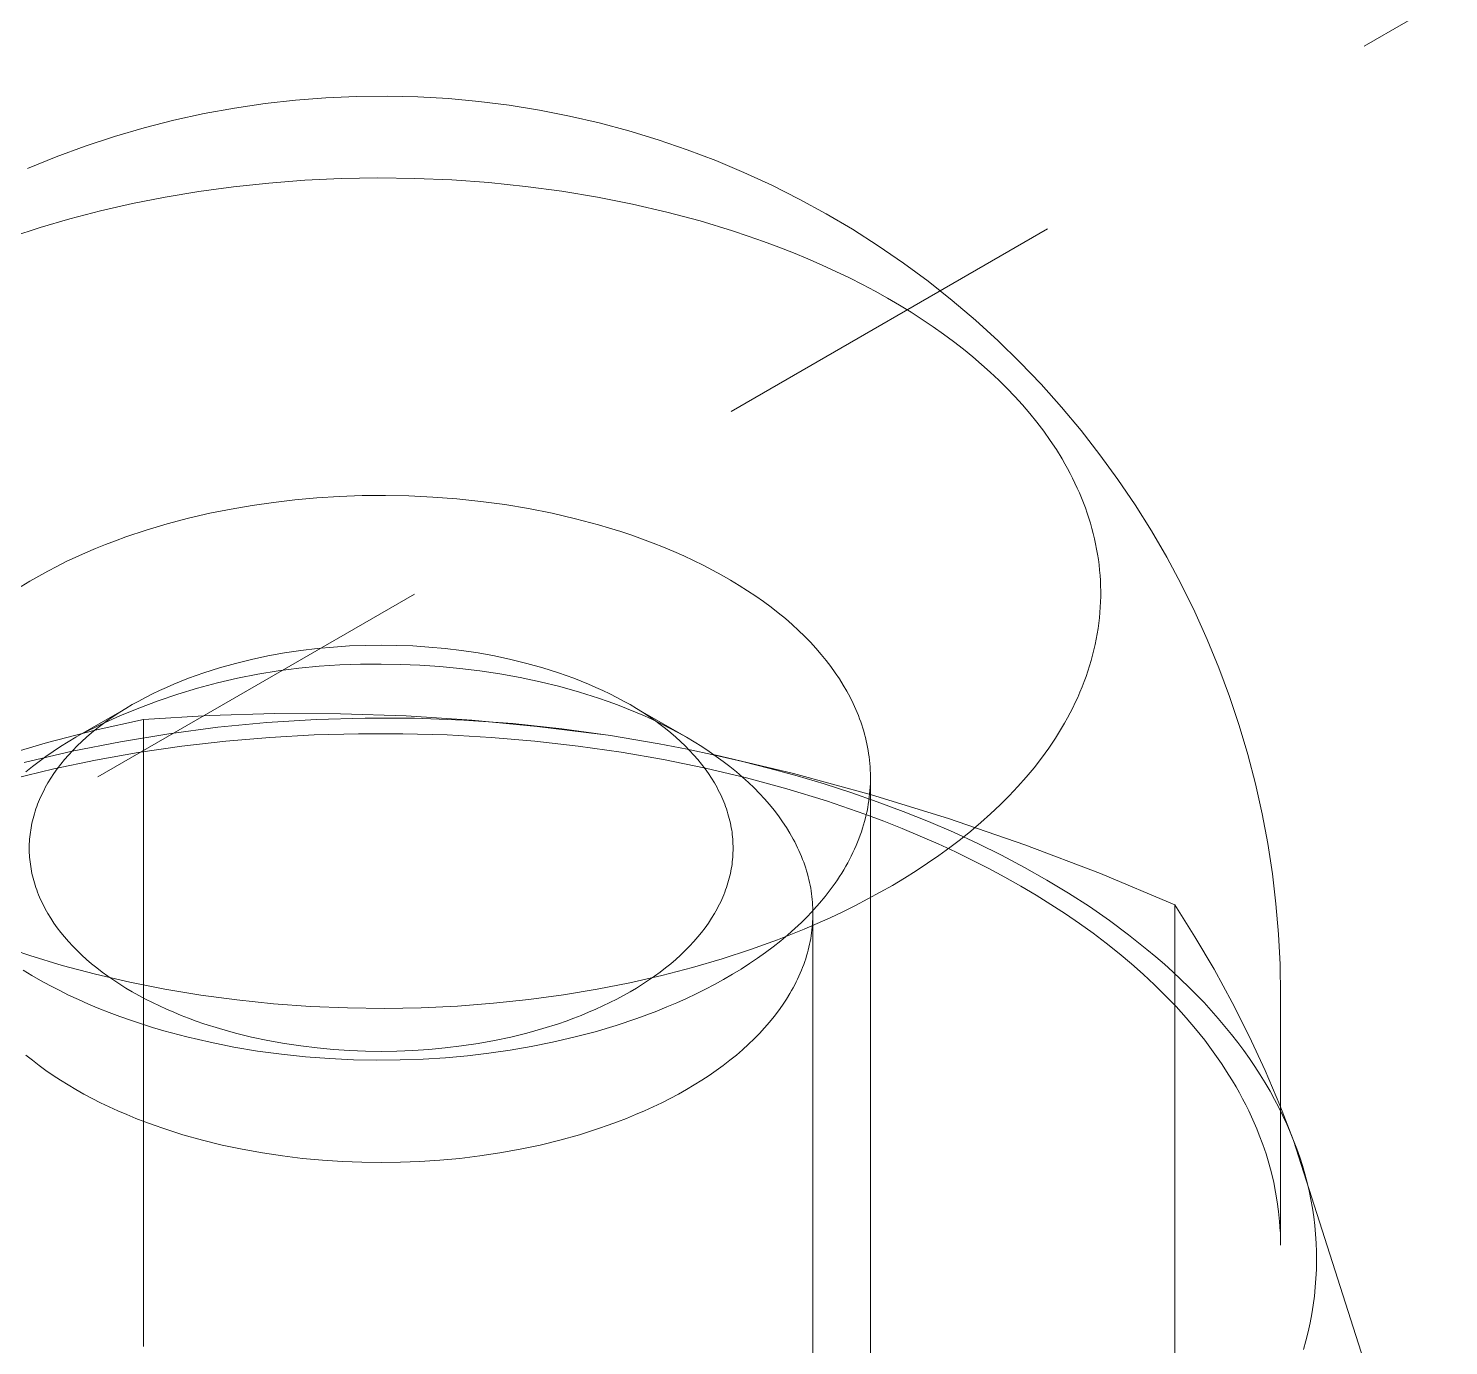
# Model space of a CAD drawing. Header units: inches. Extents: x -14 to 184, y -4 to 134.
# Drawn here: x 164.412 to 164.8005, y 58.4819 to 58.8424 of the extents above; entities that cross this region are included whole.
import ezdxf

# ---------------------------------------------------------------- set-up
doc = ezdxf.new("R2010")
doc.units = ezdxf.units.IN
doc.linetypes.add('HIDDEN', pattern=[1.905, 1.27, -0.635])
doc.layers.add('ZANO_R', color=7, linetype='Continuous', lineweight=0)
doc.layers.add('ZANO_R_przerywana', color=250, linetype='HIDDEN', lineweight=0)

msp = doc.modelspace()

# ---------------------------------------------------------------- linework, layer by layer
at = {"layer": 'ZANO_R'}
for p, q in [((164.50176, 58.82377), (164.51014, 58.82386)), ((164.51014, 58.82386), (164.51852, 58.82366)), ((164.46006, 58.81905), (164.46837, 58.82057)), ((164.46837, 58.82057), (164.47672, 58.8218)), ((164.47672, 58.8218), (164.48504, 58.82274)), ((164.48504, 58.82274), (164.4934, 58.8234)), ((164.4934, 58.8234), (164.50176, 58.82377)), ((164.51852, 58.82366), (164.52688, 58.82318)), ((164.52688, 58.82318), (164.53522, 58.82241)), ((164.53522, 58.82241), (164.54353, 58.82136)), ((164.54353, 58.82136), (164.5518, 58.82002)), ((164.5518, 58.82002), (164.56002, 58.81841)), ((164.44363, 58.81516), (164.45181, 58.81725)), ((164.45181, 58.81725), (164.46006, 58.81905)), ((164.56002, 58.81841), (164.56818, 58.81652)), ((164.56818, 58.81652), (164.57628, 58.81435)), ((164.42751, 58.81015), (164.43553, 58.8128)), ((164.43553, 58.8128), (164.44363, 58.81516)), ((164.57628, 58.81435), (164.58429, 58.8119)), ((164.41958, 58.80724), (164.42751, 58.81015)), ((164.58429, 58.8119), (164.59221, 58.80919)), ((164.59221, 58.80919), (164.60004, 58.8062)), ((164.41176, 58.80405), (164.41958, 58.80724)), ((164.60004, 58.8062), (164.60776, 58.80295)), ((164.47777, 58.80006), (164.48759, 58.80081)), ((164.48759, 58.80081), (164.49755, 58.80128)), ((164.49755, 58.80128), (164.5076, 58.80145)), ((164.5076, 58.80145), (164.5177, 58.80133)), ((164.5177, 58.80133), (164.52782, 58.80091)), ((164.52782, 58.80091), (164.53792, 58.80018)), ((164.60776, 58.80295), (164.61537, 58.79944)), ((164.44941, 58.79622), (164.45865, 58.79775)), ((164.45865, 58.79775), (164.46811, 58.79904)), ((164.46811, 58.79904), (164.47777, 58.80006)), ((164.53792, 58.80018), (164.54795, 58.79915)), ((164.54795, 58.79915), (164.55788, 58.79782)), ((164.55788, 58.79782), (164.56766, 58.7962)), ((164.61537, 58.79944), (164.62285, 58.79568)), ((164.43173, 58.79246), (164.44043, 58.79445)), ((164.44043, 58.79445), (164.44941, 58.79622)), ((164.56766, 58.7962), (164.57726, 58.7943)), ((164.57726, 58.7943), (164.58663, 58.79212)), ((164.62285, 58.79568), (164.6302, 58.79166)), ((164.41523, 58.78789), (164.42332, 58.79027)), ((164.42332, 58.79027), (164.43173, 58.79246)), ((164.58663, 58.79212), (164.59576, 58.78968)), ((164.59576, 58.78968), (164.6046, 58.78699)), ((164.6302, 58.79166), (164.63741, 58.78739)), ((164.40746, 58.78534), (164.41523, 58.78789)), ((164.6046, 58.78699), (164.6089, 58.78556)), ((164.6089, 58.78556), (164.61312, 58.78408)), ((164.63741, 58.78739), (164.64447, 58.78288)), ((164.61312, 58.78408), (164.61726, 58.78253)), ((164.61726, 58.78253), (164.62131, 58.78094)), ((164.64447, 58.78288), (164.65137, 58.77814)), ((164.62131, 58.78094), (164.62526, 58.7793)), ((164.62526, 58.7793), (164.62913, 58.77761)), ((164.62913, 58.77761), (164.6329, 58.77588)), ((164.65137, 58.77814), (164.65811, 58.77316)), ((164.6329, 58.77588), (164.63658, 58.77411)), ((164.63658, 58.77411), (164.64016, 58.77229)), ((164.64016, 58.77229), (164.64363, 58.77044)), ((164.64363, 58.77044), (164.64701, 58.76856)), ((164.65811, 58.77316), (164.66467, 58.76795)), ((164.64701, 58.76856), (164.65029, 58.76664)), ((164.65029, 58.76664), (164.65346, 58.76469)), ((164.66467, 58.76795), (164.67106, 58.76252)), ((164.65346, 58.76469), (164.65653, 58.76272)), ((164.65653, 58.76272), (164.65949, 58.76072)), ((164.67106, 58.76252), (164.67725, 58.75688)), ((164.65949, 58.76072), (164.66236, 58.7587)), ((164.66236, 58.7587), (164.66511, 58.75666)), ((164.66511, 58.75666), (164.66777, 58.7546)), ((164.66777, 58.7546), (164.67032, 58.75252)), ((164.67725, 58.75688), (164.68325, 58.75103)), ((164.67032, 58.75252), (164.67277, 58.75043)), ((164.67277, 58.75043), (164.67513, 58.74831)), ((164.68325, 58.75103), (164.68904, 58.74499)), ((164.67513, 58.74831), (164.67744, 58.74614)), ((164.67744, 58.74614), (164.67968, 58.74392)), ((164.67968, 58.74392), (164.68185, 58.74165)), ((164.68904, 58.74499), (164.69463, 58.73874)), ((164.68185, 58.74165), (164.68395, 58.73934)), ((164.68395, 58.73934), (164.68597, 58.73698)), ((164.69463, 58.73874), (164.7, 58.73231)), ((164.68597, 58.73698), (164.68791, 58.73458)), ((164.68791, 58.73458), (164.68976, 58.73213)), ((164.68976, 58.73213), (164.69153, 58.72963)), ((164.7, 58.73231), (164.70515, 58.7257)), ((164.69153, 58.72963), (164.69321, 58.7271)), ((164.69321, 58.7271), (164.69479, 58.72453)), ((164.69479, 58.72453), (164.69554, 58.72323)), ((164.69554, 58.72323), (164.69627, 58.72192)), ((164.70515, 58.7257), (164.71007, 58.71893)), ((164.69627, 58.72192), (164.69698, 58.7206)), ((164.69698, 58.7206), (164.69765, 58.71927)), ((164.69765, 58.71927), (164.69831, 58.71793)), ((164.71007, 58.71893), (164.71476, 58.71198)), ((164.69831, 58.71793), (164.69893, 58.71658)), ((164.69893, 58.71658), (164.69953, 58.71523)), ((164.69953, 58.71523), (164.7001, 58.71387)), ((164.47325, 58.71183), (164.46743, 58.71083)), ((164.47904, 58.71266), (164.47325, 58.71183)), ((164.48489, 58.71334), (164.47904, 58.71266)), ((164.4909, 58.71388), (164.48489, 58.71334)), ((164.49703, 58.71427), (164.4909, 58.71388)), ((164.50329, 58.7145), (164.49703, 58.71427)), ((164.50966, 58.71455), (164.50329, 58.7145)), ((164.51611, 58.71443), (164.50966, 58.71455)), ((164.52262, 58.71412), (164.51611, 58.71443)), ((164.52918, 58.71363), (164.52262, 58.71412)), ((164.53575, 58.71294), (164.52918, 58.71363)), ((164.54231, 58.71205), (164.53575, 58.71294)), ((164.54883, 58.71096), (164.54231, 58.71205)), ((164.7001, 58.71387), (164.70065, 58.7125)), ((164.70065, 58.7125), (164.70116, 58.71112)), ((164.71476, 58.71198), (164.71921, 58.70488)), ((164.45577, 58.70831), (164.44998, 58.70678)), ((164.4616, 58.70966), (164.45577, 58.70831)), ((164.46743, 58.71083), (164.4616, 58.70966)), ((164.5553, 58.70968), (164.54883, 58.71096)), ((164.56167, 58.70819), (164.5553, 58.70968)), ((164.56793, 58.70652), (164.56167, 58.70819)), ((164.70116, 58.71112), (164.70165, 58.70974)), ((164.70165, 58.70974), (164.70211, 58.70835)), ((164.70211, 58.70835), (164.70254, 58.70695)), ((164.44425, 58.70507), (164.4386, 58.70318)), ((164.44998, 58.70678), (164.44425, 58.70507)), ((164.57101, 58.70561), (164.56793, 58.70652)), ((164.57405, 58.70465), (164.57101, 58.70561)), ((164.57705, 58.70365), (164.57405, 58.70465)), ((164.58, 58.7026), (164.57705, 58.70365)), ((164.70254, 58.70695), (164.70294, 58.70555)), ((164.70294, 58.70555), (164.70331, 58.70414)), ((164.70331, 58.70414), (164.70365, 58.70272)), ((164.71921, 58.70488), (164.72341, 58.69764)), ((164.43032, 58.7), (164.42763, 58.69886)), ((164.43305, 58.70111), (164.43032, 58.7)), ((164.43581, 58.70217), (164.43305, 58.70111)), ((164.4386, 58.70318), (164.43581, 58.70217)), ((164.58291, 58.70151), (164.58, 58.7026)), ((164.58576, 58.70038), (164.58291, 58.70151)), ((164.58856, 58.69921), (164.58576, 58.70038)), ((164.70365, 58.70272), (164.70396, 58.7013)), ((164.70396, 58.7013), (164.70424, 58.69987)), ((164.70424, 58.69987), (164.70448, 58.69844)), ((164.42236, 58.69643), (164.41979, 58.69515)), ((164.42497, 58.69766), (164.42236, 58.69643)), ((164.42763, 58.69886), (164.42497, 58.69766)), ((164.59131, 58.69799), (164.58856, 58.69921)), ((164.59399, 58.69674), (164.59131, 58.69799)), ((164.59662, 58.69545), (164.59399, 58.69674)), ((164.70448, 58.69844), (164.7047, 58.69701)), ((164.7047, 58.69701), (164.70489, 58.69557)), ((164.72341, 58.69764), (164.72736, 58.69025)), ((164.41481, 58.69247), (164.41239, 58.69107)), ((164.41727, 58.69383), (164.41481, 58.69247)), ((164.41979, 58.69515), (164.41727, 58.69383)), ((164.59918, 58.69412), (164.59662, 58.69545)), ((164.60167, 58.69276), (164.59918, 58.69412)), ((164.6041, 58.69136), (164.60167, 58.69276)), ((164.70489, 58.69557), (164.70504, 58.69413)), ((164.70504, 58.69413), (164.70517, 58.69268)), ((164.70517, 58.69268), (164.70526, 58.69123)), ((164.41239, 58.69107), (164.41003, 58.68962)), ((164.60646, 58.68994), (164.6041, 58.69136)), ((164.60875, 58.68849), (164.60646, 58.68994)), ((164.61096, 58.687), (164.60875, 58.68849)), ((164.70526, 58.69123), (164.70532, 58.68978)), ((164.70532, 58.68978), (164.70535, 58.68832)), ((164.70535, 58.68832), (164.70534, 58.68687)), ((164.72736, 58.69025), (164.73106, 58.68274)), ((164.6131, 58.6855), (164.61096, 58.687)), ((164.61516, 58.68396), (164.6131, 58.6855)), ((164.61715, 58.68241), (164.61516, 58.68396)), ((164.70524, 58.68395), (164.70513, 58.68249)), ((164.7053, 58.68541), (164.70524, 58.68395)), ((164.70534, 58.68687), (164.7053, 58.68541)), ((164.61907, 58.68083), (164.61715, 58.68241)), ((164.6209, 58.67924), (164.61907, 58.68083)), ((164.705, 58.68103), (164.70483, 58.67957)), ((164.70513, 58.68249), (164.705, 58.68103)), ((164.73106, 58.68274), (164.73451, 58.6751)), ((164.62265, 58.67763), (164.6209, 58.67924)), ((164.62433, 58.676), (164.62265, 58.67763)), ((164.7044, 58.67665), (164.70413, 58.67519)), ((164.70463, 58.67811), (164.7044, 58.67665)), ((164.70483, 58.67957), (164.70463, 58.67811)), ((164.4865, 58.6721), (164.49098, 58.67264)), ((164.49098, 58.67264), (164.49543, 58.67306)), ((164.49543, 58.67306), (164.49985, 58.67335)), ((164.49985, 58.67335), (164.50421, 58.67352)), ((164.50421, 58.67352), (164.5085, 58.67357)), ((164.5085, 58.67357), (164.51279, 58.67352)), ((164.51279, 58.67352), (164.51715, 58.67335)), ((164.51715, 58.67335), (164.52156, 58.67306)), ((164.52156, 58.67306), (164.52602, 58.67264)), ((164.52602, 58.67264), (164.5305, 58.6721)), ((164.62593, 58.67436), (164.62433, 58.676)), ((164.62745, 58.67271), (164.62593, 58.67436)), ((164.62889, 58.67105), (164.62745, 58.67271)), ((164.70383, 58.67373), (164.7035, 58.67227)), ((164.70413, 58.67519), (164.70383, 58.67373)), ((164.73451, 58.6751), (164.73769, 58.66735)), ((164.46428, 58.66736), (164.46864, 58.66858)), ((164.46864, 58.66858), (164.47306, 58.66967)), ((164.47306, 58.66967), (164.47752, 58.67062)), ((164.47752, 58.67062), (164.48201, 58.67143)), ((164.48201, 58.67143), (164.4865, 58.6721)), ((164.5305, 58.6721), (164.53499, 58.67143)), ((164.53499, 58.67143), (164.53948, 58.67062)), ((164.53948, 58.67062), (164.54394, 58.66967)), ((164.54394, 58.66967), (164.54836, 58.66858)), ((164.54836, 58.66858), (164.55272, 58.66736)), ((164.63025, 58.66939), (164.62889, 58.67105)), ((164.63154, 58.66771), (164.63025, 58.66939)), ((164.70274, 58.66936), (164.70231, 58.66791)), ((164.70314, 58.67082), (164.70274, 58.66936)), ((164.7035, 58.67227), (164.70314, 58.67082)), ((164.45581, 58.66451), (164.45789, 58.66527)), ((164.45789, 58.66527), (164.46, 58.666)), ((164.46, 58.666), (164.46428, 58.66736)), ((164.47476, 58.6656), (164.46921, 58.6645)), ((164.48033, 58.66652), (164.47476, 58.6656)), ((164.48594, 58.66725), (164.48033, 58.66652)), ((164.49156, 58.6678), (164.48594, 58.66725)), ((164.4972, 58.66817), (164.49156, 58.6678)), ((164.50285, 58.66835), (164.4972, 58.66817)), ((164.5085, 58.66835), (164.50285, 58.66835)), ((164.51376, 58.66828), (164.5085, 58.66835)), ((164.51911, 58.66807), (164.51376, 58.66828)), ((164.52453, 58.66772), (164.51911, 58.66807)), ((164.52999, 58.66721), (164.52453, 58.66772)), ((164.53549, 58.66655), (164.52999, 58.66721)), ((164.541, 58.66572), (164.53549, 58.66655)), ((164.5465, 58.66472), (164.541, 58.66572)), ((164.55197, 58.66356), (164.5465, 58.66472)), ((164.55272, 58.66736), (164.557, 58.666)), ((164.557, 58.666), (164.55911, 58.66527)), ((164.55911, 58.66527), (164.56118, 58.66451)), ((164.63274, 58.66603), (164.63154, 58.66771)), ((164.63387, 58.66435), (164.63274, 58.66603)), ((164.70135, 58.66502), (164.70083, 58.66359)), ((164.70185, 58.66647), (164.70135, 58.66502)), ((164.70231, 58.66791), (164.70185, 58.66647)), ((164.73769, 58.66735), (164.74059, 58.65954)), ((164.4459, 58.66022), (164.44781, 58.66114)), ((164.44781, 58.66114), (164.44976, 58.66203)), ((164.44976, 58.66203), (164.45175, 58.66289)), ((164.45175, 58.66289), (164.45376, 58.66371)), ((164.45825, 58.66177), (164.45284, 58.66014)), ((164.45376, 58.66371), (164.45581, 58.66451)), ((164.46371, 58.66323), (164.45825, 58.66177)), ((164.46921, 58.6645), (164.46371, 58.66323)), ((164.5574, 58.66223), (164.55197, 58.66356)), ((164.56275, 58.66073), (164.5574, 58.66223)), ((164.56118, 58.66451), (164.56323, 58.66371)), ((164.568, 58.65907), (164.56275, 58.66073)), ((164.56323, 58.66371), (164.56525, 58.66289)), ((164.56525, 58.66289), (164.56723, 58.66203)), ((164.56723, 58.66203), (164.56918, 58.66114)), ((164.56918, 58.66114), (164.57109, 58.66022)), ((164.63492, 58.66267), (164.63387, 58.66435)), ((164.6359, 58.66098), (164.63492, 58.66267)), ((164.6368, 58.6593), (164.6359, 58.66098)), ((164.69968, 58.66072), (164.69905, 58.65929)), ((164.70027, 58.66215), (164.69968, 58.66072)), ((164.70083, 58.66359), (164.70027, 58.66215)), ((164.43868, 58.65626), (164.44042, 58.65729)), ((164.44042, 58.65729), (164.4422, 58.65829)), ((164.44749, 58.65833), (164.44219, 58.65634)), ((164.4422, 58.65829), (164.44403, 58.65927)), ((164.44403, 58.65927), (164.4459, 58.66022)), ((164.45284, 58.66014), (164.44749, 58.65833)), ((164.57058, 58.65817), (164.568, 58.65907)), ((164.57313, 58.65723), (164.57058, 58.65817)), ((164.57109, 58.66022), (164.57296, 58.65927)), ((164.57296, 58.65927), (164.57479, 58.65829)), ((164.57564, 58.65626), (164.57313, 58.65723)), ((164.57479, 58.65829), (164.57658, 58.65729)), ((164.57658, 58.65729), (164.57832, 58.65626)), ((164.63763, 58.65762), (164.6368, 58.6593)), ((164.63839, 58.65595), (164.63763, 58.65762)), ((164.6984, 58.65787), (164.69771, 58.65646)), ((164.69905, 58.65929), (164.6984, 58.65787)), ((164.74059, 58.65954), (164.74322, 58.65163)), ((164.43694, 58.65528), (164.42498, 58.64838)), ((164.4303, 58.65029), (164.44348, 58.65323)), ((164.43697, 58.65419), (164.43182, 58.65187)), ((164.43221, 58.6519), (164.43375, 58.65302)), ((164.43375, 58.65302), (164.43534, 58.65412)), ((164.43534, 58.65412), (164.43699, 58.6552)), ((164.44219, 58.65634), (164.43697, 58.65419)), ((164.43699, 58.6552), (164.43868, 58.65626)), ((164.44348, 58.65323), (164.46142, 58.65431)), ((164.44348, 58.48161), (164.44348, 58.65323)), ((164.46142, 58.65431), (164.47939, 58.65483)), ((164.49068, 58.65323), (164.47723, 58.65238)), ((164.47939, 58.65483), (164.49737, 58.6548)), ((164.50414, 58.65362), (164.49068, 58.65323)), ((164.49737, 58.6548), (164.51534, 58.6542)), ((164.51762, 58.65356), (164.50414, 58.65362)), ((164.51534, 58.6542), (164.53329, 58.65305)), ((164.53108, 58.65306), (164.51762, 58.65356)), ((164.54452, 58.6521), (164.53108, 58.65306)), ((164.53329, 58.65305), (164.55118, 58.65135)), ((164.57812, 58.65524), (164.57564, 58.65626)), ((164.58055, 58.65419), (164.57812, 58.65524)), ((164.57832, 58.65626), (164.58001, 58.6552)), ((164.58001, 58.6552), (164.58165, 58.65412)), ((164.58006, 58.65528), (164.59201, 58.64838)), ((164.58294, 58.6531), (164.58055, 58.65419)), ((164.58165, 58.65412), (164.58325, 58.65302)), ((164.58529, 58.65197), (164.58294, 58.6531)), ((164.58325, 58.65302), (164.58479, 58.6519)), ((164.63908, 58.65428), (164.63839, 58.65595)), ((164.63939, 58.65344), (164.63908, 58.65428)), ((164.6397, 58.6526), (164.63939, 58.65344)), ((164.69625, 58.65365), (164.69547, 58.65225)), ((164.697, 58.65505), (164.69625, 58.65365)), ((164.69771, 58.65646), (164.697, 58.65505)), ((164.41723, 58.6469), (164.4303, 58.65029)), ((164.43182, 58.65187), (164.42675, 58.64938)), ((164.42791, 58.6484), (164.42929, 58.64958)), ((164.42929, 58.64958), (164.43072, 58.65075)), ((164.43072, 58.65075), (164.43221, 58.6519)), ((164.45045, 58.64935), (164.43716, 58.64716)), ((164.46382, 58.65109), (164.45045, 58.64935)), ((164.47723, 58.65238), (164.46382, 58.65109)), ((164.49019, 58.64901), (164.47806, 58.64832)), ((164.50233, 58.64935), (164.49019, 58.64901)), ((164.51446, 58.64935), (164.50233, 58.64935)), ((164.52656, 58.64901), (164.51446, 58.64935)), ((164.5386, 58.64833), (164.52656, 58.64901)), ((164.55792, 58.6507), (164.54452, 58.6521)), ((164.55118, 58.65135), (164.56902, 58.64909)), ((164.57127, 58.64884), (164.55792, 58.6507)), ((164.58479, 58.6519), (164.58627, 58.65075)), ((164.58758, 58.65081), (164.58529, 58.65197)), ((164.58627, 58.65075), (164.58771, 58.64958)), ((164.58983, 58.64961), (164.58758, 58.65081)), ((164.58771, 58.64958), (164.58908, 58.6484)), ((164.59201, 58.64838), (164.58983, 58.64961)), ((164.63999, 58.65175), (164.6397, 58.6526)), ((164.64026, 58.6509), (164.63999, 58.65175)), ((164.64052, 58.65004), (164.64026, 58.6509)), ((164.64076, 58.64918), (164.64052, 58.65004)), ((164.64098, 58.64831), (164.64076, 58.64918)), ((164.69382, 58.64948), (164.69295, 58.64811)), ((164.69466, 58.65086), (164.69382, 58.64948)), ((164.69547, 58.65225), (164.69466, 58.65086)), ((164.74322, 58.65163), (164.74559, 58.64365)), ((164.40428, 58.64308), (164.41723, 58.6469)), ((164.42077, 58.64582), (164.41876, 58.64449)), ((164.42285, 58.64711), (164.42077, 58.64582)), ((164.42498, 58.64838), (164.42285, 58.64711)), ((164.43716, 58.64716), (164.42394, 58.64453)), ((164.42412, 58.64476), (164.42533, 58.64599)), ((164.42533, 58.64599), (164.42659, 58.6472)), ((164.42659, 58.6472), (164.42791, 58.6484)), ((164.45392, 58.64589), (164.44203, 58.64416)), ((164.46596, 58.64728), (164.45392, 58.64589)), ((164.47806, 58.64832), (164.46596, 58.64728)), ((164.55057, 58.64732), (164.5386, 58.64833)), ((164.56243, 58.64597), (164.55057, 58.64732)), ((164.57418, 58.64428), (164.56243, 58.64597)), ((164.58455, 58.64655), (164.57127, 58.64884)), ((164.59218, 58.6451), (164.58455, 58.64655)), ((164.58908, 58.6484), (164.5904, 58.6472)), ((164.5904, 58.6472), (164.59167, 58.64599)), ((164.59167, 58.64599), (164.59287, 58.64476)), ((164.59415, 58.64711), (164.59201, 58.64838)), ((164.59978, 58.6435), (164.59218, 58.6451)), ((164.59622, 58.64582), (164.59415, 58.64711)), ((164.59824, 58.64449), (164.59622, 58.64582)), ((164.64119, 58.64743), (164.64098, 58.64831)), ((164.64139, 58.64656), (164.64119, 58.64743)), ((164.64156, 58.64567), (164.64139, 58.64656)), ((164.64172, 58.64478), (164.64156, 58.64567)), ((164.69112, 58.64538), (164.68918, 58.64269)), ((164.69205, 58.64674), (164.69112, 58.64538)), ((164.69295, 58.64811), (164.69205, 58.64674)), ((164.42394, 58.64453), (164.41082, 58.64147)), ((164.41491, 58.64176), (164.41309, 58.64035)), ((164.4168, 58.64314), (164.41491, 58.64176)), ((164.41876, 58.64449), (164.4168, 58.64314)), ((164.43035, 58.6421), (164.41891, 58.63973)), ((164.42086, 58.641), (164.42189, 58.64226)), ((164.42189, 58.64226), (164.42297, 58.64351)), ((164.42297, 58.64351), (164.42412, 58.64476)), ((164.44203, 58.64416), (164.43035, 58.6421)), ((164.58578, 58.64227), (164.57418, 58.64428)), ((164.59721, 58.63992), (164.58578, 58.64227)), ((164.59287, 58.64476), (164.59402, 58.64351)), ((164.59402, 58.64351), (164.59511, 58.64226)), ((164.59511, 58.64226), (164.59614, 58.641)), ((164.60019, 58.64314), (164.59824, 58.64449)), ((164.60735, 58.64175), (164.59978, 58.6435)), ((164.5998, 58.64357), (164.62129, 58.63846)), ((164.60208, 58.64176), (164.60019, 58.64314)), ((164.60391, 58.64035), (164.60208, 58.64176)), ((164.61487, 58.63985), (164.60735, 58.64175)), ((164.64186, 58.64389), (164.64172, 58.64478)), ((164.64199, 58.64299), (164.64186, 58.64389)), ((164.6421, 58.64209), (164.64199, 58.64299)), ((164.64218, 58.64119), (164.6421, 58.64209)), ((164.68918, 58.64269), (164.68712, 58.64004)), ((164.74559, 58.64365), (164.74768, 58.63558)), ((164.41891, 58.63973), (164.40771, 58.63703)), ((164.41309, 58.64035), (164.41133, 58.63893)), ((164.41813, 58.63716), (164.41898, 58.63845)), ((164.41898, 58.63845), (164.41989, 58.63972)), ((164.41989, 58.63972), (164.42086, 58.641)), ((164.59614, 58.641), (164.59711, 58.63972)), ((164.59711, 58.63972), (164.59802, 58.63845)), ((164.60846, 58.63725), (164.59721, 58.63992)), ((164.59802, 58.63845), (164.59887, 58.63716)), ((164.60567, 58.63893), (164.60391, 58.64035)), ((164.60736, 58.63747), (164.60567, 58.63893)), ((164.60898, 58.636), (164.60736, 58.63747)), ((164.62233, 58.6378), (164.61487, 58.63985)), ((164.62129, 58.63846), (164.6426, 58.63265)), ((164.62972, 58.63559), (164.62233, 58.6378)), ((164.64226, 58.64028), (164.64218, 58.64119)), ((164.64231, 58.63936), (164.64226, 58.64028)), ((164.64234, 58.63844), (164.64231, 58.63936)), ((164.64236, 58.63752), (164.64234, 58.63844)), ((164.64235, 58.6366), (164.64236, 58.63752)), ((164.68495, 58.63742), (164.68268, 58.63485)), ((164.68712, 58.64004), (164.68495, 58.63742)), ((164.41594, 58.63328), (164.41626, 58.63393)), ((164.41626, 58.63393), (164.41661, 58.63458)), ((164.41661, 58.63458), (164.41697, 58.63522)), ((164.41697, 58.63522), (164.41734, 58.63587)), ((164.41734, 58.63587), (164.41813, 58.63716)), ((164.59887, 58.63716), (164.59966, 58.63587)), ((164.59966, 58.63587), (164.60003, 58.63522)), ((164.60003, 58.63522), (164.60039, 58.63458)), ((164.60039, 58.63458), (164.60073, 58.63393)), ((164.60073, 58.63393), (164.60106, 58.63328)), ((164.61949, 58.63425), (164.60846, 58.63725)), ((164.61053, 58.63451), (164.60898, 58.636)), ((164.61201, 58.633), (164.61053, 58.63451)), ((164.6303, 58.63094), (164.61949, 58.63425)), ((164.63701, 58.63324), (164.62972, 58.63559)), ((164.64214, 58.63288), (164.64222, 58.63381)), ((164.64222, 58.63381), (164.64228, 58.63474)), ((164.64228, 58.63474), (164.64233, 58.63567)), ((164.64233, 58.63567), (164.64235, 58.6366)), ((164.64236, 58.6366), (164.64236, 58.31085)), ((164.68268, 58.63485), (164.6803, 58.63232)), ((164.74768, 58.63558), (164.7495, 58.62745)), ((164.41427, 58.62939), (164.41451, 58.63004)), ((164.41451, 58.63004), (164.41477, 58.63069)), ((164.41477, 58.63069), (164.41504, 58.63133)), ((164.41504, 58.63133), (164.41532, 58.63198)), ((164.41532, 58.63198), (164.41562, 58.63263)), ((164.41562, 58.63263), (164.41594, 58.63328)), ((164.60106, 58.63328), (164.60138, 58.63263)), ((164.60138, 58.63263), (164.60167, 58.63198)), ((164.60167, 58.63198), (164.60196, 58.63133)), ((164.60196, 58.63133), (164.60223, 58.63069)), ((164.60223, 58.63069), (164.60249, 58.63004)), ((164.60249, 58.63004), (164.60273, 58.62939)), ((164.61341, 58.63148), (164.61201, 58.633)), ((164.61475, 58.62994), (164.61341, 58.63148)), ((164.61601, 58.62839), (164.61475, 58.62994)), ((164.64084, 58.6273), (164.6303, 58.63094)), ((164.64421, 58.63073), (164.63701, 58.63324)), ((164.64161, 58.62912), (164.64177, 58.63006)), ((164.64177, 58.63006), (164.64192, 58.631)), ((164.64192, 58.631), (164.64204, 58.63194)), ((164.64204, 58.63194), (164.64214, 58.63288)), ((164.6426, 58.63265), (164.66372, 58.62615)), ((164.65129, 58.62808), (164.64421, 58.63073)), ((164.67782, 58.62984), (164.67524, 58.6274)), ((164.6803, 58.63232), (164.67782, 58.62984)), ((164.41311, 58.62553), (164.41327, 58.62617)), ((164.41327, 58.62617), (164.41344, 58.62681)), ((164.41344, 58.62681), (164.41363, 58.62745)), ((164.41363, 58.62745), (164.41383, 58.6281)), ((164.41383, 58.6281), (164.41404, 58.62874)), ((164.41404, 58.62874), (164.41427, 58.62939)), ((164.60273, 58.62939), (164.60296, 58.62874)), ((164.60296, 58.62874), (164.60317, 58.6281)), ((164.60317, 58.6281), (164.60337, 58.62745)), ((164.60337, 58.62745), (164.60356, 58.62681)), ((164.60356, 58.62681), (164.60373, 58.62617)), ((164.60373, 58.62617), (164.60389, 58.62553)), ((164.6172, 58.62683), (164.61601, 58.62839)), ((164.61832, 58.62526), (164.6172, 58.62683)), ((164.64075, 58.62533), (164.641, 58.62628)), ((164.646, 58.62536), (164.64084, 58.6273)), ((164.641, 58.62628), (164.64122, 58.62723)), ((164.64122, 58.62723), (164.64143, 58.62817)), ((164.64143, 58.62817), (164.64161, 58.62912)), ((164.65824, 58.62529), (164.65129, 58.62808)), ((164.66372, 58.62615), (164.68461, 58.61895)), ((164.67524, 58.6274), (164.67258, 58.62501)), ((164.7495, 58.62745), (164.75104, 58.61926)), ((164.41244, 58.62172), (164.41252, 58.62235)), ((164.41252, 58.62235), (164.41261, 58.62298)), ((164.41261, 58.62298), (164.41271, 58.62361)), ((164.41271, 58.62361), (164.41283, 58.62425)), ((164.41283, 58.62425), (164.41296, 58.62489)), ((164.41296, 58.62489), (164.41311, 58.62553)), ((164.60389, 58.62553), (164.60403, 58.62489)), ((164.60403, 58.62489), (164.60416, 58.62425)), ((164.60416, 58.62425), (164.60428, 58.62361)), ((164.60428, 58.62361), (164.60439, 58.62298)), ((164.60439, 58.62298), (164.60448, 58.62235)), ((164.60448, 58.62235), (164.60456, 58.62172)), ((164.61936, 58.62368), (164.61832, 58.62526)), ((164.62033, 58.6221), (164.61936, 58.62368)), ((164.62079, 58.62131), (164.62033, 58.6221)), ((164.63955, 58.62154), (164.63988, 58.62249)), ((164.63988, 58.62249), (164.64019, 58.62344)), ((164.64019, 58.62344), (164.64048, 58.62438)), ((164.64048, 58.62438), (164.64075, 58.62533)), ((164.65105, 58.62337), (164.646, 58.62536)), ((164.656, 58.6213), (164.65105, 58.62337)), ((164.66505, 58.62235), (164.65824, 58.62529)), ((164.6717, 58.61928), (164.66505, 58.62235)), ((164.66982, 58.62267), (164.66698, 58.62039)), ((164.67258, 58.62501), (164.66982, 58.62267)), ((164.41222, 58.6186), (164.41224, 58.61922)), ((164.41222, 58.61798), (164.41222, 58.6186)), ((164.41222, 58.61737), (164.41222, 58.61798)), ((164.41224, 58.61922), (164.41227, 58.61984)), ((164.41227, 58.61984), (164.41231, 58.62046)), ((164.41231, 58.62046), (164.41237, 58.62109)), ((164.41237, 58.62109), (164.41244, 58.62172)), ((164.60456, 58.62172), (164.60463, 58.62109)), ((164.60463, 58.62109), (164.60468, 58.62046)), ((164.60468, 58.62046), (164.60472, 58.61984)), ((164.60472, 58.61984), (164.60475, 58.61922)), ((164.60475, 58.61922), (164.60477, 58.6186)), ((164.60477, 58.6186), (164.60478, 58.61798)), ((164.60478, 58.61798), (164.60477, 58.61737)), ((164.62122, 58.62051), (164.62079, 58.62131)), ((164.62165, 58.61972), (164.62122, 58.62051)), ((164.62205, 58.61892), (164.62165, 58.61972)), ((164.62243, 58.61813), (164.62205, 58.61892)), ((164.6228, 58.61733), (164.62243, 58.61813)), ((164.63802, 58.61775), (164.63843, 58.6187)), ((164.63843, 58.6187), (164.63883, 58.61964)), ((164.63883, 58.61964), (164.6392, 58.62059)), ((164.6392, 58.62059), (164.63955, 58.62154)), ((164.66085, 58.61917), (164.656, 58.6213)), ((164.66559, 58.61698), (164.66085, 58.61917)), ((164.66405, 58.61816), (164.66105, 58.61598)), ((164.66698, 58.62039), (164.66405, 58.61816)), ((164.67819, 58.61607), (164.6717, 58.61928)), ((164.68461, 58.61895), (164.70525, 58.61108)), ((164.75104, 58.61926), (164.75231, 58.61103)), ((164.41224, 58.61675), (164.41222, 58.61737)), ((164.41227, 58.61613), (164.41224, 58.61675)), ((164.41231, 58.61551), (164.41227, 58.61613)), ((164.41237, 58.61488), (164.41231, 58.61551)), ((164.41244, 58.61425), (164.41237, 58.61488)), ((164.41252, 58.61362), (164.41244, 58.61425)), ((164.60456, 58.61425), (164.60448, 58.61362)), ((164.60463, 58.61488), (164.60456, 58.61425)), ((164.60468, 58.61551), (164.60463, 58.61488)), ((164.60472, 58.61613), (164.60468, 58.61551)), ((164.60475, 58.61675), (164.60472, 58.61613)), ((164.60477, 58.61737), (164.60475, 58.61675)), ((164.62315, 58.61654), (164.6228, 58.61733)), ((164.62348, 58.61574), (164.62315, 58.61654)), ((164.6238, 58.61495), (164.62348, 58.61574)), ((164.62409, 58.61415), (164.6238, 58.61495)), ((164.62437, 58.61336), (164.62409, 58.61415)), ((164.63613, 58.61398), (164.63664, 58.61492)), ((164.63664, 58.61492), (164.63712, 58.61586)), ((164.63712, 58.61586), (164.63758, 58.61681)), ((164.63758, 58.61681), (164.63802, 58.61775)), ((164.66105, 58.61598), (164.65798, 58.61386)), ((164.67022, 58.61473), (164.66559, 58.61698)), ((164.67474, 58.61242), (164.67022, 58.61473)), ((164.68449, 58.61273), (164.67819, 58.61607)), ((164.41261, 58.61299), (164.41252, 58.61362)), ((164.41271, 58.61235), (164.41261, 58.61299)), ((164.41283, 58.61172), (164.41271, 58.61235)), ((164.41296, 58.61108), (164.41283, 58.61172)), ((164.41311, 58.61044), (164.41296, 58.61108)), ((164.41327, 58.6098), (164.41311, 58.61044)), ((164.60389, 58.61044), (164.60373, 58.6098)), ((164.60403, 58.61108), (164.60389, 58.61044)), ((164.60416, 58.61172), (164.60403, 58.61108)), ((164.60428, 58.61235), (164.60416, 58.61172)), ((164.60439, 58.61299), (164.60428, 58.61235)), ((164.60448, 58.61362), (164.60439, 58.61299)), ((164.62464, 58.61257), (164.62437, 58.61336)), ((164.62488, 58.61178), (164.62464, 58.61257)), ((164.62511, 58.61099), (164.62488, 58.61178)), ((164.62532, 58.6102), (164.62511, 58.61099)), ((164.62552, 58.60941), (164.62532, 58.6102)), ((164.6333, 58.60933), (164.63391, 58.61025)), ((164.63391, 58.61025), (164.6345, 58.61118)), ((164.6345, 58.61118), (164.63506, 58.61211)), ((164.63506, 58.61211), (164.63561, 58.61305)), ((164.63561, 58.61305), (164.63613, 58.61398)), ((164.65484, 58.61179), (164.65164, 58.60978)), ((164.65798, 58.61386), (164.65484, 58.61179)), ((164.67916, 58.61006), (164.67474, 58.61242)), ((164.69061, 58.60927), (164.68449, 58.61273)), ((164.70525, 58.61108), (164.72562, 58.60253)), ((164.75231, 58.61103), (164.75329, 58.60275)), ((164.41344, 58.60916), (164.41327, 58.6098)), ((164.41363, 58.60851), (164.41344, 58.60916)), ((164.41383, 58.60787), (164.41363, 58.60851)), ((164.41404, 58.60722), (164.41383, 58.60787)), ((164.41427, 58.60658), (164.41404, 58.60722)), ((164.41451, 58.60593), (164.41427, 58.60658)), ((164.60273, 58.60658), (164.60249, 58.60593)), ((164.60296, 58.60722), (164.60273, 58.60658)), ((164.60317, 58.60787), (164.60296, 58.60722)), ((164.60337, 58.60851), (164.60317, 58.60787)), ((164.60356, 58.60916), (164.60337, 58.60851)), ((164.60373, 58.6098), (164.60356, 58.60916)), ((164.62569, 58.60863), (164.62552, 58.60941)), ((164.62586, 58.60785), (164.62569, 58.60863)), ((164.626, 58.60706), (164.62586, 58.60785)), ((164.62613, 58.60629), (164.626, 58.60706)), ((164.62624, 58.60551), (164.62613, 58.60629)), ((164.62993, 58.60475), (164.63134, 58.60657)), ((164.63134, 58.60657), (164.63267, 58.6084)), ((164.63267, 58.6084), (164.6333, 58.60933)), ((164.64837, 58.60783), (164.64505, 58.60594)), ((164.65164, 58.60978), (164.64837, 58.60783)), ((164.68346, 58.60763), (164.67916, 58.61006)), ((164.68766, 58.60515), (164.68346, 58.60763)), ((164.69653, 58.60569), (164.69061, 58.60927)), ((164.41477, 58.60528), (164.41451, 58.60593)), ((164.41504, 58.60463), (164.41477, 58.60528)), ((164.41532, 58.60399), (164.41504, 58.60463)), ((164.41562, 58.60334), (164.41532, 58.60399)), ((164.41594, 58.60269), (164.41562, 58.60334)), ((164.41626, 58.60204), (164.41594, 58.60269)), ((164.60106, 58.60269), (164.60073, 58.60204)), ((164.60138, 58.60334), (164.60106, 58.60269)), ((164.60167, 58.60399), (164.60138, 58.60334)), ((164.60196, 58.60463), (164.60167, 58.60399)), ((164.60223, 58.60528), (164.60196, 58.60463)), ((164.60249, 58.60593), (164.60223, 58.60528)), ((164.62634, 58.60474), (164.62624, 58.60551)), ((164.62642, 58.60397), (164.62634, 58.60474)), ((164.62649, 58.6032), (164.62642, 58.60397)), ((164.62654, 58.60243), (164.62649, 58.6032)), ((164.62658, 58.60167), (164.62654, 58.60243)), ((164.62686, 58.60118), (164.62844, 58.60296)), ((164.62844, 58.60296), (164.62993, 58.60475)), ((164.64168, 58.60411), (164.63826, 58.60234)), ((164.64505, 58.60594), (164.64168, 58.60411)), ((164.69173, 58.60262), (164.68766, 58.60515)), ((164.6957, 58.60003), (164.69173, 58.60262)), ((164.70224, 58.602), (164.69653, 58.60569)), ((164.72562, 58.60253), (164.72562, 58.43091)), ((164.72562, 58.60253), (164.73113, 58.59378)), ((164.75329, 58.60275), (164.754, 58.59445)), ((164.41661, 58.60139), (164.41626, 58.60204)), ((164.41697, 58.60075), (164.41661, 58.60139)), ((164.41734, 58.6001), (164.41697, 58.60075)), ((164.41813, 58.59881), (164.41734, 58.6001)), ((164.41898, 58.59752), (164.41813, 58.59881)), ((164.59887, 58.59881), (164.59802, 58.59752)), ((164.59966, 58.6001), (164.59887, 58.59881)), ((164.60003, 58.60075), (164.59966, 58.6001)), ((164.60039, 58.60139), (164.60003, 58.60075)), ((164.60073, 58.60204), (164.60039, 58.60139)), ((164.62347, 58.59769), (164.62521, 58.59942)), ((164.63129, 58.59897), (164.62418, 58.59585)), ((164.62521, 58.59942), (164.62686, 58.60118)), ((164.62654, 58.59788), (164.62658, 58.59865)), ((164.6266, 58.60091), (164.62658, 58.60167)), ((164.62658, 58.59865), (164.6266, 58.5994)), ((164.62661, 58.60016), (164.6266, 58.60091)), ((164.6266, 58.5994), (164.62661, 58.60016)), ((164.62661, 58.12148), (164.62661, 58.60016)), ((164.63479, 58.60063), (164.63129, 58.59897)), ((164.63826, 58.60234), (164.63479, 58.60063)), ((164.69954, 58.59739), (164.6957, 58.60003)), ((164.70772, 58.5982), (164.70224, 58.602)), ((164.41989, 58.59624), (164.41898, 58.59752)), ((164.42086, 58.59497), (164.41989, 58.59624)), ((164.42189, 58.59371), (164.42086, 58.59497)), ((164.59614, 58.59497), (164.59511, 58.59371)), ((164.59711, 58.59624), (164.59614, 58.59497)), ((164.59802, 58.59752), (164.59711, 58.59624)), ((164.62418, 58.59585), (164.61697, 58.59296)), ((164.61977, 58.59431), (164.62166, 58.59599)), ((164.62166, 58.59599), (164.62347, 58.59769)), ((164.62613, 58.59403), (164.62624, 58.59481)), ((164.62624, 58.59481), (164.62634, 58.59558)), ((164.62634, 58.59558), (164.62642, 58.59635)), ((164.62642, 58.59635), (164.62649, 58.59712)), ((164.62649, 58.59712), (164.62654, 58.59788)), ((164.70327, 58.59471), (164.69954, 58.59739)), ((164.70688, 58.59197), (164.70327, 58.59471)), ((164.71298, 58.59431), (164.70772, 58.5982)), ((164.42297, 58.59245), (164.42189, 58.59371)), ((164.42412, 58.59121), (164.42297, 58.59245)), ((164.42533, 58.58998), (164.42412, 58.59121)), ((164.59287, 58.59121), (164.59167, 58.58998)), ((164.59402, 58.59245), (164.59287, 58.59121)), ((164.59511, 58.59371), (164.59402, 58.59245)), ((164.61697, 58.59296), (164.60954, 58.59027)), ((164.61367, 58.58946), (164.61577, 58.59105)), ((164.61577, 58.59105), (164.61781, 58.59266)), ((164.61781, 58.59266), (164.61977, 58.59431)), ((164.62532, 58.59012), (164.62552, 58.59091)), ((164.62552, 58.59091), (164.62569, 58.59169)), ((164.62569, 58.59169), (164.62586, 58.59247)), ((164.62586, 58.59247), (164.626, 58.59325)), ((164.626, 58.59325), (164.62613, 58.59403)), ((164.71037, 58.58919), (164.70688, 58.59197)), ((164.718, 58.59032), (164.71298, 58.59431)), ((164.73113, 58.59378), (164.73636, 58.58485)), ((164.754, 58.59445), (164.75442, 58.58613)), ((164.4124, 58.58861), (164.4081, 58.59005)), ((164.42124, 58.58593), (164.4124, 58.58861)), ((164.42659, 58.58877), (164.42533, 58.58998)), ((164.42791, 58.58757), (164.42659, 58.58877)), ((164.42929, 58.58638), (164.42791, 58.58757)), ((164.58908, 58.58757), (164.58771, 58.58638)), ((164.5904, 58.58877), (164.58908, 58.58757)), ((164.59167, 58.58998), (164.5904, 58.58877)), ((164.60177, 58.58772), (164.59368, 58.58534)), ((164.60954, 58.59027), (164.60177, 58.58772)), ((164.60926, 58.5864), (164.6115, 58.58791)), ((164.6115, 58.58791), (164.61367, 58.58946)), ((164.62409, 58.58617), (164.62437, 58.58696)), ((164.62437, 58.58696), (164.62464, 58.58775)), ((164.62464, 58.58775), (164.62488, 58.58854)), ((164.62488, 58.58854), (164.62511, 58.58933)), ((164.62511, 58.58933), (164.62532, 58.59012)), ((164.71374, 58.58636), (164.71037, 58.58919)), ((164.72042, 58.58829), (164.718, 58.59032)), ((164.72278, 58.58624), (164.72042, 58.58829)), ((164.41054, 58.5846), (164.4129, 58.58318)), ((164.4129, 58.58318), (164.41532, 58.58178)), ((164.43036, 58.58349), (164.42124, 58.58593)), ((164.43072, 58.58522), (164.42929, 58.58638)), ((164.43974, 58.58131), (164.43036, 58.58349)), ((164.43221, 58.58407), (164.43072, 58.58522)), ((164.43375, 58.58295), (164.43221, 58.58407)), ((164.43534, 58.58184), (164.43375, 58.58295)), ((164.58527, 58.58315), (164.57656, 58.58116)), ((164.58325, 58.58295), (164.58165, 58.58184)), ((164.58479, 58.58407), (164.58325, 58.58295)), ((164.58627, 58.58522), (164.58479, 58.58407)), ((164.59368, 58.58534), (164.58527, 58.58315)), ((164.58771, 58.58638), (164.58627, 58.58522)), ((164.60219, 58.58208), (164.60461, 58.58348)), ((164.60461, 58.58348), (164.60696, 58.58492)), ((164.60696, 58.58492), (164.60926, 58.5864)), ((164.62243, 58.58219), (164.6228, 58.58299)), ((164.6228, 58.58299), (164.62315, 58.58378)), ((164.62315, 58.58378), (164.62348, 58.58458)), ((164.62348, 58.58458), (164.6238, 58.58537)), ((164.6238, 58.58537), (164.62409, 58.58617)), ((164.71699, 58.58349), (164.71374, 58.58636)), ((164.72011, 58.58058), (164.71699, 58.58349)), ((164.72508, 58.58418), (164.72278, 58.58624)), ((164.72731, 58.58209), (164.72508, 58.58418)), ((164.73636, 58.58485), (164.7413, 58.57576)), ((164.75442, 58.58613), (164.75456, 58.5778)), ((164.41532, 58.58178), (164.41782, 58.58042)), ((164.41782, 58.58042), (164.42038, 58.5791)), ((164.42038, 58.5791), (164.423, 58.5778)), ((164.43699, 58.58076), (164.43534, 58.58184)), ((164.43868, 58.57971), (164.43699, 58.58076)), ((164.44042, 58.57868), (164.43868, 58.57971)), ((164.44934, 58.57941), (164.43974, 58.58131)), ((164.45912, 58.57779), (164.44934, 58.57941)), ((164.56758, 58.57939), (164.55835, 58.57786)), ((164.57656, 58.58116), (164.56758, 58.57939)), ((164.57832, 58.57971), (164.57658, 58.57868)), ((164.58001, 58.58076), (164.57832, 58.57971)), ((164.58165, 58.58184), (164.58001, 58.58076)), ((164.59464, 58.57812), (164.5972, 58.57939)), ((164.5972, 58.57939), (164.59972, 58.58071)), ((164.59972, 58.58071), (164.60219, 58.58208)), ((164.62079, 58.57901), (164.62122, 58.57981)), ((164.62122, 58.57981), (164.62165, 58.5806)), ((164.62165, 58.5806), (164.62205, 58.5814)), ((164.62205, 58.5814), (164.62243, 58.58219)), ((164.7231, 58.57762), (164.72011, 58.58058)), ((164.72948, 58.57999), (164.72731, 58.58209)), ((164.73158, 58.57787), (164.72948, 58.57999)), ((164.423, 58.5778), (164.42569, 58.57655)), ((164.42569, 58.57655), (164.42843, 58.57534)), ((164.42843, 58.57534), (164.43123, 58.57416)), ((164.4422, 58.57767), (164.44042, 58.57868)), ((164.44403, 58.5767), (164.4422, 58.57767)), ((164.4459, 58.57575), (164.44403, 58.5767)), ((164.44781, 58.57483), (164.4459, 58.57575)), ((164.46904, 58.57646), (164.45912, 58.57779)), ((164.47907, 58.57543), (164.46904, 58.57646)), ((164.48917, 58.5747), (164.47907, 58.57543)), ((164.53923, 58.57555), (164.5294, 58.5748)), ((164.54889, 58.57657), (164.53923, 58.57555)), ((164.55835, 58.57786), (164.54889, 58.57657)), ((164.57109, 58.57575), (164.56918, 58.57483)), ((164.57296, 58.5767), (164.57109, 58.57575)), ((164.57479, 58.57767), (164.57296, 58.5767)), ((164.57658, 58.57868), (164.57479, 58.57767)), ((164.58668, 58.57454), (164.58937, 58.57569)), ((164.58937, 58.57569), (164.59202, 58.57688)), ((164.59202, 58.57688), (164.59464, 58.57812)), ((164.61832, 58.57506), (164.61936, 58.57664)), ((164.61936, 58.57664), (164.62033, 58.57822)), ((164.62033, 58.57822), (164.62079, 58.57901)), ((164.72597, 58.57463), (164.7231, 58.57762)), ((164.73362, 58.57573), (164.73158, 58.57787)), ((164.73559, 58.57358), (164.73362, 58.57573)), ((164.7413, 58.57576), (164.74596, 58.56653)), ((164.75456, 58.5778), (164.75456, 58.50933)), ((164.43123, 58.57416), (164.43409, 58.57303)), ((164.43409, 58.57303), (164.43699, 58.57194)), ((164.43699, 58.57194), (164.43995, 58.57089)), ((164.44976, 58.57394), (164.44781, 58.57483)), ((164.45175, 58.57308), (164.44976, 58.57394)), ((164.45376, 58.57225), (164.45175, 58.57308)), ((164.45581, 58.57146), (164.45376, 58.57225)), ((164.45789, 58.5707), (164.45581, 58.57146)), ((164.49929, 58.57428), (164.48917, 58.5747)), ((164.5094, 58.57415), (164.49929, 58.57428)), ((164.51945, 58.57433), (164.5094, 58.57415)), ((164.5294, 58.5748), (164.51945, 58.57433)), ((164.56118, 58.57146), (164.55911, 58.5707)), ((164.56323, 58.57225), (164.56118, 58.57146)), ((164.56525, 58.57308), (164.56323, 58.57225)), ((164.56723, 58.57394), (164.56525, 58.57308)), ((164.56918, 58.57483), (164.56723, 58.57394)), ((164.57275, 58.56947), (164.5784, 58.57136)), ((164.5784, 58.57136), (164.58119, 58.57238)), ((164.58119, 58.57238), (164.58395, 58.57344)), ((164.58395, 58.57344), (164.58668, 58.57454)), ((164.61475, 58.57038), (164.61601, 58.57193)), ((164.61601, 58.57193), (164.6172, 58.57349)), ((164.6172, 58.57349), (164.61832, 58.57506)), ((164.72871, 58.5716), (164.72597, 58.57463)), ((164.73132, 58.56853), (164.72871, 58.5716)), ((164.7375, 58.57142), (164.73559, 58.57358)), ((164.73934, 58.56924), (164.7375, 58.57142)), ((164.43995, 58.57089), (164.44295, 58.56989)), ((164.44295, 58.56989), (164.44598, 58.56893)), ((164.44598, 58.56893), (164.44906, 58.56802)), ((164.44906, 58.56802), (164.45532, 58.56635)), ((164.46, 58.56997), (164.45789, 58.5707)), ((164.46428, 58.56861), (164.46, 58.56997)), ((164.46864, 58.56738), (164.46428, 58.56861)), ((164.55272, 58.56861), (164.54836, 58.56738)), ((164.557, 58.56997), (164.55272, 58.56861)), ((164.55911, 58.5707), (164.557, 58.56997)), ((164.56122, 58.56624), (164.56701, 58.56776)), ((164.56701, 58.56776), (164.57275, 58.56947)), ((164.61201, 58.56732), (164.61341, 58.56884)), ((164.61341, 58.56884), (164.61475, 58.57038)), ((164.7338, 58.56542), (164.73132, 58.56853)), ((164.74112, 58.56705), (164.73934, 58.56924)), ((164.45532, 58.56635), (164.4617, 58.56487)), ((164.4617, 58.56487), (164.46816, 58.56358)), ((164.46816, 58.56358), (164.47469, 58.56249)), ((164.47306, 58.5663), (164.46864, 58.56738)), ((164.47752, 58.56535), (164.47306, 58.5663)), ((164.48201, 58.56454), (164.47752, 58.56535)), ((164.4865, 58.56387), (164.48201, 58.56454)), ((164.49098, 58.56332), (164.4865, 58.56387)), ((164.5305, 58.56387), (164.52602, 58.56332)), ((164.53499, 58.56454), (164.5305, 58.56387)), ((164.53948, 58.56535), (164.53499, 58.56454)), ((164.54394, 58.5663), (164.53948, 58.56535)), ((164.54375, 58.56272), (164.54957, 58.56372)), ((164.54836, 58.56738), (164.54394, 58.5663)), ((164.54957, 58.56372), (164.5554, 58.56489)), ((164.5554, 58.56489), (164.56122, 58.56624)), ((164.60736, 58.56284), (164.60898, 58.56432)), ((164.60898, 58.56432), (164.61053, 58.56581)), ((164.61053, 58.56581), (164.61201, 58.56732)), ((164.73614, 58.56228), (164.7338, 58.56542)), ((164.74283, 58.56486), (164.74112, 58.56705)), ((164.74447, 58.56265), (164.74283, 58.56486)), ((164.74596, 58.56653), (164.75032, 58.55714)), ((164.41133, 58.56139), (164.41309, 58.55996)), ((164.41309, 58.55996), (164.41491, 58.55856)), ((164.47469, 58.56249), (164.48125, 58.56161)), ((164.48125, 58.56161), (164.48782, 58.56092)), ((164.48782, 58.56092), (164.49437, 58.56042)), ((164.49543, 58.56291), (164.49098, 58.56332)), ((164.49437, 58.56042), (164.50089, 58.56011)), ((164.49985, 58.56262), (164.49543, 58.56291)), ((164.50421, 58.56245), (164.49985, 58.56262)), ((164.50089, 58.56011), (164.50734, 58.55999)), ((164.5085, 58.5624), (164.50421, 58.56245)), ((164.50734, 58.55999), (164.5137, 58.56005)), ((164.51279, 58.56245), (164.5085, 58.5624)), ((164.51715, 58.56262), (164.51279, 58.56245)), ((164.5137, 58.56005), (164.51996, 58.56027)), ((164.52156, 58.56291), (164.51715, 58.56262)), ((164.51996, 58.56027), (164.5261, 58.56066)), ((164.52602, 58.56332), (164.52156, 58.56291)), ((164.5261, 58.56066), (164.5321, 58.5612)), ((164.5321, 58.5612), (164.53795, 58.56188)), ((164.53795, 58.56188), (164.54375, 58.56272)), ((164.60208, 58.55856), (164.60391, 58.55996)), ((164.60391, 58.55996), (164.60567, 58.56139)), ((164.60567, 58.56139), (164.60736, 58.56284)), ((164.73835, 58.55911), (164.73614, 58.56228)), ((164.74604, 58.56043), (164.74447, 58.56265)), ((164.74755, 58.55821), (164.74604, 58.56043)), ((164.41491, 58.55856), (164.4168, 58.55718)), ((164.4168, 58.55718), (164.41876, 58.55583)), ((164.41876, 58.55583), (164.42077, 58.5545)), ((164.59622, 58.5545), (164.59824, 58.55583)), ((164.59824, 58.55583), (164.60019, 58.55718)), ((164.60019, 58.55718), (164.60208, 58.55856)), ((164.74043, 58.55591), (164.73835, 58.55911)), ((164.74142, 58.5543), (164.74043, 58.55591)), ((164.74899, 58.55597), (164.74755, 58.55821)), ((164.75037, 58.55374), (164.74899, 58.55597)), ((164.75032, 58.55714), (164.75438, 58.54763)), ((164.42077, 58.5545), (164.42285, 58.55321)), ((164.42285, 58.55321), (164.42498, 58.55194)), ((164.42498, 58.55194), (164.42717, 58.55071)), ((164.58983, 58.55071), (164.59201, 58.55194)), ((164.59201, 58.55194), (164.59415, 58.55321)), ((164.59415, 58.55321), (164.59622, 58.5545)), ((164.74237, 58.55268), (164.74142, 58.5543)), ((164.74329, 58.55105), (164.74237, 58.55268)), ((164.75167, 58.55149), (164.75037, 58.55374)), ((164.42717, 58.55071), (164.42941, 58.54951)), ((164.42941, 58.54951), (164.43171, 58.54835)), ((164.43171, 58.54835), (164.43405, 58.54722)), ((164.58294, 58.54722), (164.58529, 58.54835)), ((164.58529, 58.54835), (164.58758, 58.54951)), ((164.58758, 58.54951), (164.58983, 58.55071)), ((164.74417, 58.54941), (164.74329, 58.55105)), ((164.74502, 58.54777), (164.74417, 58.54941)), ((164.75292, 58.54925), (164.75167, 58.55149)), ((164.75409, 58.547), (164.75292, 58.54925)), ((164.43405, 58.54722), (164.43644, 58.54613)), ((164.43644, 58.54613), (164.43888, 58.54507)), ((164.43888, 58.54507), (164.44135, 58.54406)), ((164.57564, 58.54406), (164.57812, 58.54507)), ((164.57812, 58.54507), (164.58055, 58.54613)), ((164.58055, 58.54613), (164.58294, 58.54722)), ((164.74584, 58.54613), (164.74502, 58.54777)), ((164.74661, 58.54447), (164.74584, 58.54613)), ((164.74736, 58.54281), (164.74661, 58.54447)), ((164.7552, 58.54474), (164.75409, 58.547)), ((164.75438, 58.54763), (164.75813, 58.53799)), ((164.75624, 58.54249), (164.7552, 58.54474)), ((164.44135, 58.54406), (164.44387, 58.54308)), ((164.44387, 58.54308), (164.44642, 58.54215)), ((164.44642, 58.54215), (164.449, 58.54125)), ((164.449, 58.54125), (164.45425, 58.53959)), ((164.56275, 58.53959), (164.568, 58.54125)), ((164.568, 58.54125), (164.57058, 58.54215)), ((164.57058, 58.54215), (164.57313, 58.54308)), ((164.57313, 58.54308), (164.57564, 58.54406)), ((164.74807, 58.54115), (164.74736, 58.54281)), ((164.74874, 58.53947), (164.74807, 58.54115)), ((164.75722, 58.54024), (164.75624, 58.54249)), ((164.75813, 58.53799), (164.75722, 58.54024)), ((164.45425, 58.53959), (164.4596, 58.53809)), ((164.4596, 58.53809), (164.46502, 58.53676)), ((164.46502, 58.53676), (164.4705, 58.53559)), ((164.5465, 58.53559), (164.55197, 58.53676)), ((164.55197, 58.53676), (164.5574, 58.53809)), ((164.5574, 58.53809), (164.56275, 58.53959)), ((164.74969, 58.53694), (164.74874, 58.53947)), ((164.75057, 58.53438), (164.74969, 58.53694)), ((164.75813, 58.53799), (164.79064, 58.43611)), ((164.75898, 58.53573), (164.75813, 58.53799)), ((164.4705, 58.53559), (164.476, 58.5346)), ((164.476, 58.5346), (164.48151, 58.53377)), ((164.48151, 58.53377), (164.48701, 58.53311)), ((164.48701, 58.53311), (164.49247, 58.5326)), ((164.49247, 58.5326), (164.49789, 58.53224)), ((164.51911, 58.53224), (164.52453, 58.5326)), ((164.52453, 58.5326), (164.52999, 58.53311)), ((164.52999, 58.53311), (164.53549, 58.53377)), ((164.53549, 58.53377), (164.541, 58.5346)), ((164.541, 58.5346), (164.5465, 58.53559)), ((164.75136, 58.53178), (164.75057, 58.53438)), ((164.75978, 58.53345), (164.75898, 58.53573)), ((164.76051, 58.53115), (164.75978, 58.53345)), ((164.49789, 58.53224), (164.50323, 58.53204)), ((164.50323, 58.53204), (164.5085, 58.53197)), ((164.5085, 58.53197), (164.51376, 58.53204)), ((164.51376, 58.53204), (164.51911, 58.53224)), ((164.75206, 58.52917), (164.75136, 58.53178)), ((164.75268, 58.52653), (164.75206, 58.52917)), ((164.76118, 58.52885), (164.76051, 58.53115)), ((164.76179, 58.52652), (164.76118, 58.52885)), ((164.75321, 58.52387), (164.75268, 58.52653)), ((164.76234, 58.52419), (164.76179, 58.52652)), ((164.75366, 58.5212), (164.75321, 58.52387)), ((164.75402, 58.51852), (164.75366, 58.5212)), ((164.76283, 58.52184), (164.76234, 58.52419)), ((164.76325, 58.51948), (164.76283, 58.52184)), ((164.75429, 58.51582), (164.75402, 58.51852)), ((164.76361, 58.5171), (164.76325, 58.51948)), ((164.7639, 58.51472), (164.76361, 58.5171)), ((164.75447, 58.51312), (164.75429, 58.51582)), ((164.76413, 58.51233), (164.7639, 58.51472)), ((164.76429, 58.50992), (164.76413, 58.51233)), ((164.76438, 58.50751), (164.76429, 58.50992)), ((164.7644, 58.5051), (164.76438, 58.50751)), ((164.76424, 58.50025), (164.76436, 58.50268)), ((164.76436, 58.50268), (164.7644, 58.5051)), ((164.76381, 58.49538), (164.76406, 58.49782)), ((164.76406, 58.49782), (164.76424, 58.50025)), ((164.76348, 58.49295), (164.76381, 58.49538)), ((164.76262, 58.48808), (164.76309, 58.49051)), ((164.76309, 58.49051), (164.76348, 58.49295)), ((164.76209, 58.48564), (164.76262, 58.48808)), ((164.7608, 58.48078), (164.76148, 58.48321)), ((164.76148, 58.48321), (164.76209, 58.48564))]:
    msp.add_line(p, q, dxfattribs=at)
at = {"layer": 'ZANO_R_przerywana', "ltscale": 0.05}
msp.add_line((162.69897, 57.63754), (174.66968, 64.54884), dxfattribs=at)

doc.saveas('drawing.dxf')
